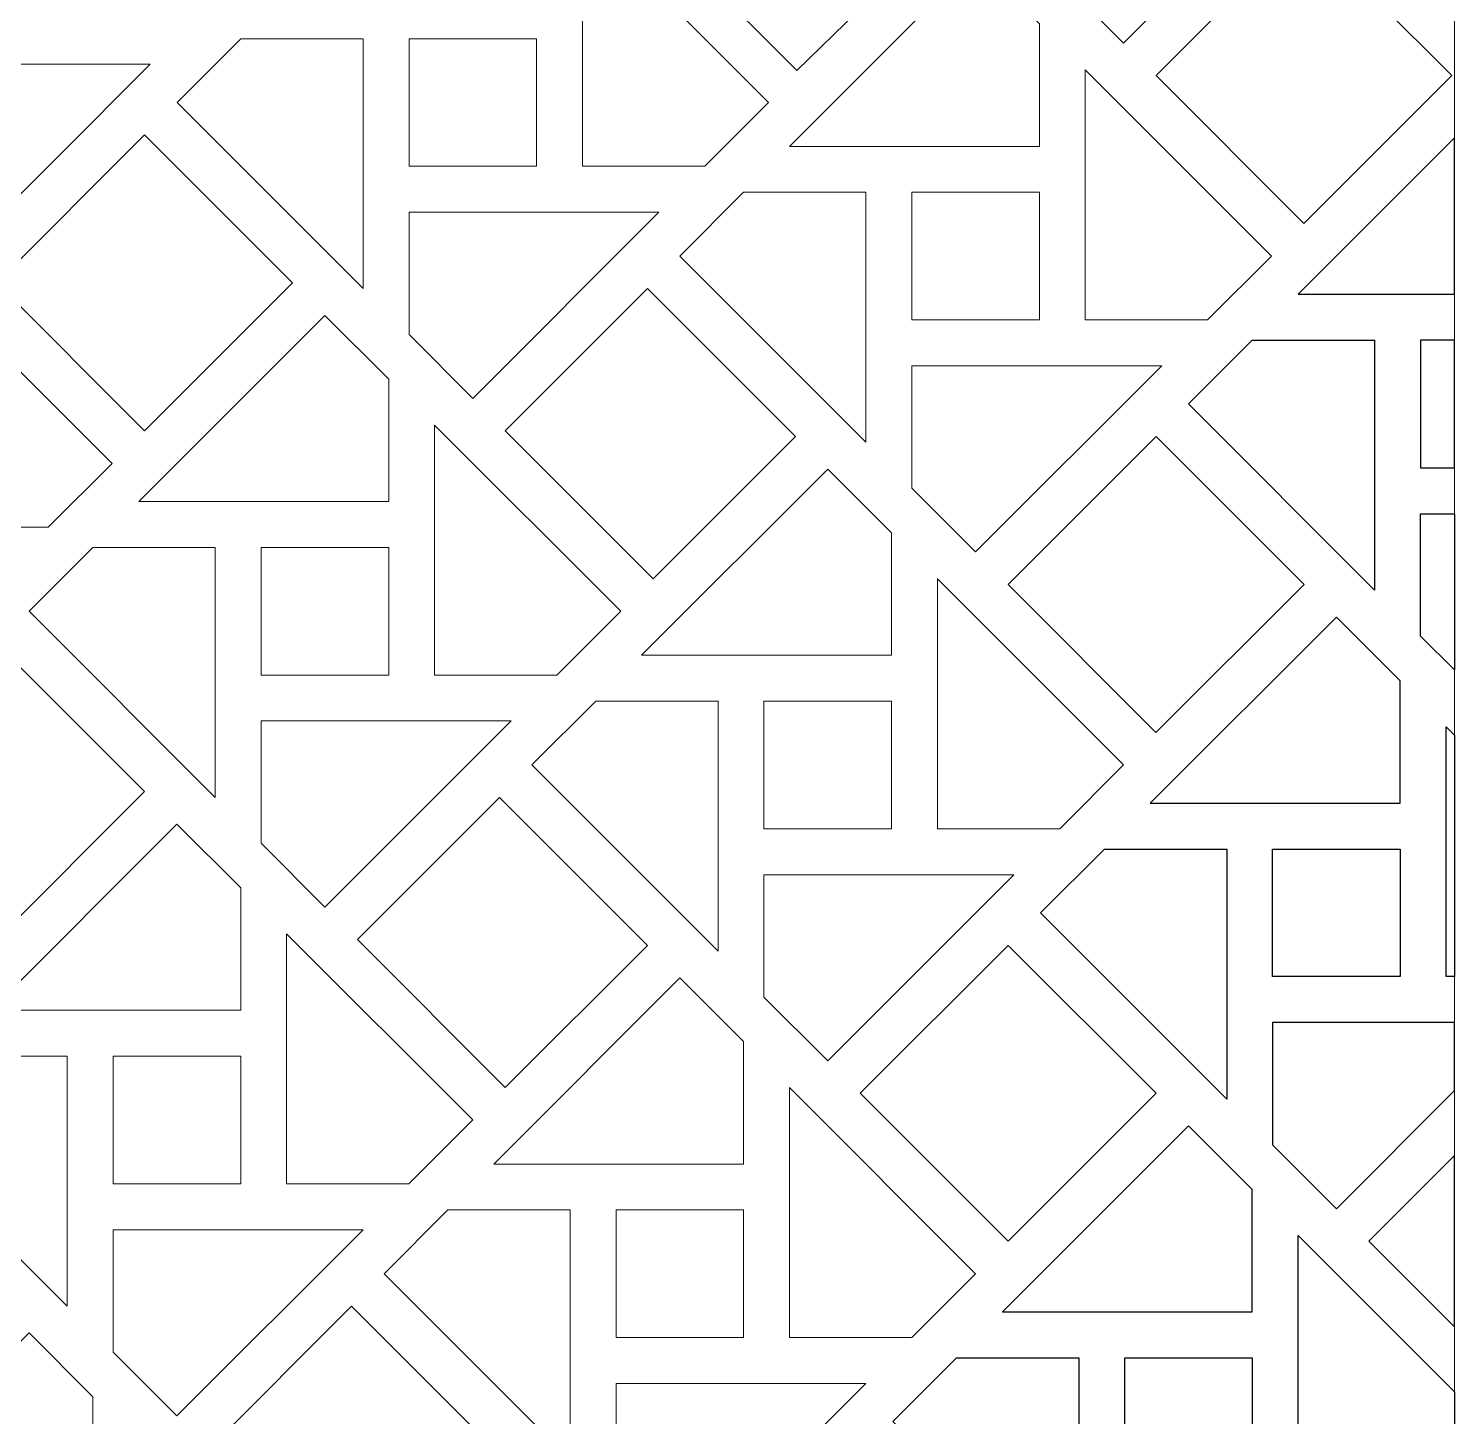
# Model space of a CAD drawing. Header units: centimetres. Extents: x -63 to 37, y -115 to 85.
# Drawn here: x -19.4 to 36.5, y -1 to 53.4 of the extents above; entities that cross this region are included whole.
import ezdxf

# ---------------------------------------------------------------- set-up
doc = ezdxf.new("R2010")
doc.units = ezdxf.units.CM
doc.header["$MEASUREMENT"] = 0
doc.layers.add('layer 1', color=7, linetype='Continuous')

msp = doc.modelspace()

# ---------------------------------------------------------------- linework, layer by layer
at = {"layer": 'layer 1', "color": 30, "lineweight": 9}
msp.add_lwpolyline([(-63.4688, -115.17471), (36.5312, -115.17471), (36.5312, 84.82529), (-63.4688, 84.82529), (-63.4688, -115.17471)], close=True, dxfattribs=at)
at = {"layer": 'layer 1', "color": 7}
for points, knots in [([(4.95278, 57.49853), (4.95278, 57.49853), (10.74833, 51.70298), (10.74833, 51.70298), (10.74833, 51.70298), (10.74833, 51.70298), (16.48615, 57.30383), (16.48615, 57.30383), (16.48615, 57.30383), (16.48615, 57.30383), (10.6906, 63.09939), (10.6906, 63.09939), (10.6906, 63.09939), (10.6906, 63.09939), (4.95278, 57.49853), (4.95278, 57.49853)], [0, 0, 0, 0, 0.2, 0.2, 0.2, 0.2, 0.4, 0.4, 0.4, 0.4, 0.6, 0.6, 0.6, 0.6, 1, 1, 1, 1]), ([(30.62943, 57.30489), (30.62943, 57.30489), (36.42765, 51.50666), (36.42765, 51.50666), (36.42765, 51.50666), (36.42765, 51.50666), (30.62743, 45.70644), (30.62743, 45.70644), (30.62743, 45.70644), (30.62743, 45.70644), (24.8292, 51.5047), (24.8292, 51.5047), (24.8292, 51.5047), (24.8292, 51.5047), (30.62943, 57.30489), (30.62943, 57.30489)], [0, 0, 0, 0, 0.2, 0.2, 0.2, 0.2, 0.4, 0.4, 0.4, 0.4, 0.6, 0.6, 0.6, 0.6, 1, 1, 1, 1]), ([(-14.82541, 49.18081), (-14.82541, 49.18081), (-9.02719, 43.38258), (-9.02719, 43.38258), (-9.02719, 43.38258), (-9.02719, 43.38258), (-14.82741, 37.58236), (-14.82741, 37.58236), (-14.82741, 37.58236), (-14.82741, 37.58236), (-20.62564, 43.38062), (-20.62564, 43.38062), (-20.62564, 43.38062), (-20.62564, 43.38062), (-14.82541, 49.18081), (-14.82541, 49.18081)], [0, 0, 0, 0, 0.2, 0.2, 0.2, 0.2, 0.4, 0.4, 0.4, 0.4, 0.6, 0.6, 0.6, 0.6, 1, 1, 1, 1]), ([(36.5312, 49.06464), (36.5312, 49.06464), (36.5312, 42.93717), (36.5312, 42.93717), (36.5312, 42.93717), (36.5312, 42.93717), (30.40374, 42.93716), (30.40374, 42.93716), (30.40374, 42.93716), (30.40374, 42.93716), (36.5312, 49.06464), (36.5312, 49.06464)], [0, 0, 0, 0, 0.25, 0.25, 0.25, 0.25, 0.5, 0.5, 0.5, 0.5, 1, 1, 1, 1]), ([(4.891, 43.1586), (4.891, 43.1586), (-0.68331, 37.58428), (-0.68331, 37.58428), (-0.68331, 37.58428), (-0.68331, 37.58428), (5.11496, 31.78603), (5.11496, 31.78603), (5.11496, 31.78603), (5.11496, 31.78603), (10.68926, 37.36035), (10.68926, 37.36035), (10.68926, 37.36035), (10.68926, 37.36035), (4.891, 43.1586), (4.891, 43.1586)], [0, 0, 0, 0, 0.2, 0.2, 0.2, 0.2, 0.4, 0.4, 0.4, 0.4, 0.6, 0.6, 0.6, 0.6, 1, 1, 1, 1]), ([(33.40079, 31.34042), (33.40079, 31.34042), (33.40079, 41.13719), (33.40079, 41.13719), (33.40079, 41.13719), (33.40079, 41.13719), (28.60374, 41.13719), (28.60374, 41.13719), (28.60374, 41.13719), (28.60374, 41.13719), (26.10388, 38.63733), (26.10388, 38.63733), (26.10388, 38.63733), (26.10388, 38.63733), (33.40079, 31.34042), (33.40079, 31.34042)], [0, 0, 0, 0, 0.2, 0.2, 0.2, 0.2, 0.4, 0.4, 0.4, 0.4, 0.6, 0.6, 0.6, 0.6, 1, 1, 1, 1]), ([(36.5312, 41.13719), (36.5312, 41.13719), (36.5312, 36.13718), (36.5312, 36.13718), (36.5312, 36.13718), (36.5312, 36.13718), (35.20079, 36.13718), (35.20079, 36.13718), (35.20079, 36.13718), (35.20079, 36.13718), (35.20079, 41.13719), (35.20079, 41.13719), (35.20079, 41.13719), (35.20079, 41.13719), (36.5312, 41.13719), (36.5312, 41.13719)], [0, 0, 0, 0, 0.2, 0.2, 0.2, 0.2, 0.4, 0.4, 0.4, 0.4, 0.6, 0.6, 0.6, 0.6, 1, 1, 1, 1]), ([(30.63161, 31.56403), (30.63161, 31.56403), (24.83113, 37.3645), (24.83113, 37.3645), (24.83113, 37.3645), (24.83113, 37.3645), (19.02765, 31.56106), (19.02765, 31.56106), (19.02765, 31.56106), (19.02765, 31.56106), (24.82815, 25.76056), (24.82815, 25.76056), (24.82815, 25.76056), (24.82815, 25.76056), (30.63161, 31.56403), (30.63161, 31.56403)], [0, 0, 0, 0, 0.2, 0.2, 0.2, 0.2, 0.4, 0.4, 0.4, 0.4, 0.6, 0.6, 0.6, 0.6, 1, 1, 1, 1]), ([(36.5312, 34.33719), (36.5312, 34.33719), (35.2008, 34.33719), (35.2008, 34.33719), (35.2008, 34.33719), (35.2008, 34.33719), (35.20079, 29.54043), (35.20079, 29.54043), (35.20079, 29.54043), (35.20079, 29.54043), (36.5312, 28.21004), (36.5312, 28.21004), (36.5312, 28.21004), (36.5312, 28.21004), (36.5312, 34.33719), (36.5312, 34.33719)], [0, 0, 0, 0, 0.2, 0.2, 0.2, 0.2, 0.4, 0.4, 0.4, 0.4, 0.6, 0.6, 0.6, 0.6, 1, 1, 1, 1]), ([(24.6036, 22.99043), (24.6036, 22.99043), (31.90029, 30.28715), (31.90029, 30.28715), (31.90029, 30.28715), (31.90029, 30.28715), (34.40065, 27.78679), (34.40065, 27.78679), (34.40065, 27.78679), (34.40065, 27.78679), (34.40064, 22.99046), (34.40064, 22.99046), (34.40064, 22.99046), (34.40064, 22.99046), (24.6036, 22.99043), (24.6036, 22.99043)], [0, 0, 0, 0, 0.2, 0.2, 0.2, 0.2, 0.4, 0.4, 0.4, 0.4, 0.6, 0.6, 0.6, 0.6, 1, 1, 1, 1]), ([(-26.42395, 23.44022), (-26.42395, 23.44022), (-20.62371, 29.24042), (-20.62371, 29.24042), (-20.62371, 29.24042), (-20.62371, 29.24042), (-14.82606, 23.44277), (-14.82606, 23.44277), (-14.82606, 23.44277), (-14.82606, 23.44277), (-20.62627, 17.64254), (-20.62627, 17.64254), (-20.62627, 17.64254), (-20.62627, 17.64254), (-26.42395, 23.44022), (-26.42395, 23.44022)], [0, 0, 0, 0, 0.2, 0.2, 0.2, 0.2, 0.4, 0.4, 0.4, 0.4, 0.6, 0.6, 0.6, 0.6, 1, 1, 1, 1]), ([(36.53119, 25.65625), (36.53119, 25.65625), (36.20065, 25.98679), (36.20065, 25.98679), (36.20065, 25.98679), (36.20065, 25.98679), (36.20065, 16.19045), (36.20065, 16.19045), (36.20065, 16.19045), (36.20065, 16.19045), (36.5312, 16.19045), (36.5312, 16.19045), (36.5312, 16.19045), (36.5312, 16.19045), (36.53119, 25.65625), (36.53119, 25.65625)], [0, 0, 0, 0, 0.2, 0.2, 0.2, 0.2, 0.4, 0.4, 0.4, 0.4, 0.6, 0.6, 0.6, 0.6, 1, 1, 1, 1]), ([(-6.48246, 17.64305), (-6.48246, 17.64305), (-0.6842, 11.84479), (-0.6842, 11.84479), (-0.6842, 11.84479), (-0.6842, 11.84479), (4.88771, 17.41671), (4.88771, 17.41671), (4.88771, 17.41671), (4.88771, 17.41671), (-0.91052, 23.21495), (-0.91052, 23.21495), (-0.91052, 23.21495), (-0.91052, 23.21495), (-6.48246, 17.64305), (-6.48246, 17.64305)], [0, 0, 0, 0, 0.2, 0.2, 0.2, 0.2, 0.4, 0.4, 0.4, 0.4, 0.6, 0.6, 0.6, 0.6, 1, 1, 1, 1]), ([(27.60065, 11.39369), (27.60065, 11.39369), (27.60065, 21.19046), (27.60065, 21.19046), (27.60065, 21.19046), (27.60065, 21.19046), (22.8036, 21.19046), (22.8036, 21.19046), (22.8036, 21.19046), (22.8036, 21.19046), (20.30374, 18.6906), (20.30374, 18.6906), (20.30374, 18.6906), (20.30374, 18.6906), (27.60065, 11.39369), (27.60065, 11.39369)], [0, 0, 0, 0, 0.2, 0.2, 0.2, 0.2, 0.4, 0.4, 0.4, 0.4, 0.6, 0.6, 0.6, 0.6, 1, 1, 1, 1]), ([(29.40065, 16.19045), (29.40065, 16.19045), (34.40066, 16.19046), (34.40066, 16.19046), (34.40066, 16.19046), (34.40066, 16.19046), (34.40065, 21.19046), (34.40065, 21.19046), (34.40065, 21.19046), (34.40065, 21.19046), (29.40065, 21.19046), (29.40065, 21.19046), (29.40065, 21.19046), (29.40065, 21.19046), (29.40065, 16.19045), (29.40065, 16.19045)], [0, 0, 0, 0, 0.2, 0.2, 0.2, 0.2, 0.4, 0.4, 0.4, 0.4, 0.6, 0.6, 0.6, 0.6, 1, 1, 1, 1]), ([(19.03099, 17.41777), (19.03099, 17.41777), (24.82921, 11.61954), (24.82921, 11.61954), (24.82921, 11.61954), (24.82921, 11.61954), (19.02899, 5.81932), (19.02899, 5.81932), (19.02899, 5.81932), (19.02899, 5.81932), (13.23076, 11.61758), (13.23076, 11.61758), (13.23076, 11.61758), (13.23076, 11.61758), (19.03099, 17.41777), (19.03099, 17.41777)], [0, 0, 0, 0, 0.2, 0.2, 0.2, 0.2, 0.4, 0.4, 0.4, 0.4, 0.6, 0.6, 0.6, 0.6, 1, 1, 1, 1]), ([(36.53119, 14.39045), (36.53119, 14.39045), (36.5312, 11.72493), (36.5312, 11.72493), (36.5312, 11.72493), (36.5312, 11.72493), (31.90029, 7.09405), (31.90029, 7.09405), (31.90029, 7.09405), (31.90029, 7.09405), (29.40065, 9.5937), (29.40065, 9.5937), (29.40065, 9.5937), (29.40065, 9.5937), (29.40066, 14.39046), (29.40066, 14.39046), (29.40066, 14.39046), (29.40066, 14.39046), (36.53119, 14.39045), (36.53119, 14.39045)], [0, 0, 0, 0, 0.16666667, 0.16666667, 0.16666667, 0.16666667, 0.33333333, 0.33333333, 0.33333333, 0.33333333, 0.5, 0.5, 0.5, 0.5, 0.66666667, 0.66666667, 0.66666667, 0.66666667, 1, 1, 1, 1]), ([(18.8053, 3.05004), (18.8053, 3.05004), (26.10199, 10.34676), (26.10199, 10.34676), (26.10199, 10.34676), (26.10199, 10.34676), (28.60235, 7.8464), (28.60235, 7.8464), (28.60235, 7.8464), (28.60235, 7.8464), (28.60234, 3.05007), (28.60234, 3.05007), (28.60234, 3.05007), (28.60234, 3.05007), (18.8053, 3.05004), (18.8053, 3.05004)], [0, 0, 0, 0, 0.2, 0.2, 0.2, 0.2, 0.4, 0.4, 0.4, 0.4, 0.6, 0.6, 0.6, 0.6, 1, 1, 1, 1]), ([(36.5312, 9.17934), (36.5312, 9.17934), (36.5312, 2.46315), (36.5312, 2.46315), (36.5312, 2.46315), (36.5312, 2.46315), (33.17309, 5.82124), (33.17309, 5.82124), (33.17309, 5.82124), (33.17309, 5.82124), (36.5312, 9.17934), (36.5312, 9.17934)], [0, 0, 0, 0, 0.25, 0.25, 0.25, 0.25, 0.5, 0.5, 0.5, 0.5, 1, 1, 1, 1]), ([(36.5312, -0.08243), (36.5312, -0.08243), (30.40235, 6.0464), (30.40235, 6.0464), (30.40235, 6.0464), (30.40235, 6.0464), (30.40235, -3.74994), (30.40235, -3.74994), (30.40235, -3.74994), (30.40235, -3.74994), (35.1984, -3.74993), (35.1984, -3.74993), (35.1984, -3.74993), (35.1984, -3.74993), (36.5312, -2.41715), (36.5312, -2.41715), (36.5312, -2.41715), (36.5312, -2.41715), (36.5312, -0.08243), (36.5312, -0.08243)], [0, 0, 0, 0, 0.16666667, 0.16666667, 0.16666667, 0.16666667, 0.33333333, 0.33333333, 0.33333333, 0.33333333, 0.5, 0.5, 0.5, 0.5, 0.66666667, 0.66666667, 0.66666667, 0.66666667, 1, 1, 1, 1]), ([(-6.48335, -8.09473), (-6.48335, -8.09473), (-0.91228, -2.52368), (-0.91228, -2.52368), (-0.91228, -2.52368), (-0.91228, -2.52368), (-6.71024, 3.27429), (-6.71024, 3.27429), (-6.71024, 3.27429), (-6.71024, 3.27429), (-12.28133, -2.29678), (-12.28133, -2.29678), (-12.28133, -2.29678), (-12.28133, -2.29678), (-6.48335, -8.09473), (-6.48335, -8.09473)], [0, 0, 0, 0, 0.2, 0.2, 0.2, 0.2, 0.4, 0.4, 0.4, 0.4, 0.6, 0.6, 0.6, 0.6, 1, 1, 1, 1]), ([(21.80235, -8.5467), (21.80235, -8.5467), (21.80235, 1.25007), (21.80235, 1.25007), (21.80235, 1.25007), (21.80235, 1.25007), (17.0053, 1.25007), (17.0053, 1.25007), (17.0053, 1.25007), (17.0053, 1.25007), (14.50544, -1.24979), (14.50544, -1.24979), (14.50544, -1.24979), (14.50544, -1.24979), (21.80235, -8.5467), (21.80235, -8.5467)], [0, 0, 0, 0, 0.2, 0.2, 0.2, 0.2, 0.4, 0.4, 0.4, 0.4, 0.6, 0.6, 0.6, 0.6, 1, 1, 1, 1]), ([(23.60235, -3.74994), (23.60235, -3.74994), (28.60236, -3.74993), (28.60236, -3.74993), (28.60236, -3.74993), (28.60236, -3.74993), (28.60235, 1.25007), (28.60235, 1.25007), (28.60235, 1.25007), (28.60235, 1.25007), (23.60235, 1.25007), (23.60235, 1.25007), (23.60235, 1.25007), (23.60235, 1.25007), (23.60235, -3.74994), (23.60235, -3.74994)], [0, 0, 0, 0, 0.2, 0.2, 0.2, 0.2, 0.4, 0.4, 0.4, 0.4, 0.6, 0.6, 0.6, 0.6, 1, 1, 1, 1])]:
    msp.add_open_spline(points, degree=3, knots=knots, dxfattribs=at)
at = {"layer": 'layer 1', "color": 250, "lineweight": 9}
for points, knots in [([(4.95278, 57.49853), (4.95278, 57.49853), (10.74833, 51.70298), (10.74833, 51.70298), (10.74833, 51.70298), (10.74833, 51.70298), (16.48615, 57.30383), (16.48615, 57.30383), (16.48615, 57.30383), (16.48615, 57.30383), (10.6906, 63.09939), (10.6906, 63.09939), (10.6906, 63.09939), (10.6906, 63.09939), (4.95278, 57.49853), (4.95278, 57.49853)], [0, 0, 0, 0, 0.2, 0.2, 0.2, 0.2, 0.4, 0.4, 0.4, 0.4, 0.6, 0.6, 0.6, 0.6, 1, 1, 1, 1]), ([(30.62943, 57.30489), (30.62943, 57.30489), (36.42765, 51.50666), (36.42765, 51.50666), (36.42765, 51.50666), (36.42765, 51.50666), (30.62743, 45.70644), (30.62743, 45.70644), (30.62743, 45.70644), (30.62743, 45.70644), (24.8292, 51.5047), (24.8292, 51.5047), (24.8292, 51.5047), (24.8292, 51.5047), (30.62943, 57.30489), (30.62943, 57.30489)], [0, 0, 0, 0, 0.2, 0.2, 0.2, 0.2, 0.4, 0.4, 0.4, 0.4, 0.6, 0.6, 0.6, 0.6, 1, 1, 1, 1]), ([(-14.82541, 49.18081), (-14.82541, 49.18081), (-9.02719, 43.38258), (-9.02719, 43.38258), (-9.02719, 43.38258), (-9.02719, 43.38258), (-14.82741, 37.58236), (-14.82741, 37.58236), (-14.82741, 37.58236), (-14.82741, 37.58236), (-20.62564, 43.38062), (-20.62564, 43.38062), (-20.62564, 43.38062), (-20.62564, 43.38062), (-14.82541, 49.18081), (-14.82541, 49.18081)], [0, 0, 0, 0, 0.2, 0.2, 0.2, 0.2, 0.4, 0.4, 0.4, 0.4, 0.6, 0.6, 0.6, 0.6, 1, 1, 1, 1]), ([(36.5312, 49.06464), (36.5312, 49.06464), (36.5312, 42.93717), (36.5312, 42.93717), (36.5312, 42.93717), (36.5312, 42.93717), (30.40374, 42.93716), (30.40374, 42.93716), (30.40374, 42.93716), (30.40374, 42.93716), (36.5312, 49.06464), (36.5312, 49.06464)], [0, 0, 0, 0, 0.25, 0.25, 0.25, 0.25, 0.5, 0.5, 0.5, 0.5, 1, 1, 1, 1]), ([(4.891, 43.1586), (4.891, 43.1586), (-0.68331, 37.58428), (-0.68331, 37.58428), (-0.68331, 37.58428), (-0.68331, 37.58428), (5.11496, 31.78603), (5.11496, 31.78603), (5.11496, 31.78603), (5.11496, 31.78603), (10.68926, 37.36035), (10.68926, 37.36035), (10.68926, 37.36035), (10.68926, 37.36035), (4.891, 43.1586), (4.891, 43.1586)], [0, 0, 0, 0, 0.2, 0.2, 0.2, 0.2, 0.4, 0.4, 0.4, 0.4, 0.6, 0.6, 0.6, 0.6, 1, 1, 1, 1]), ([(33.40079, 31.34042), (33.40079, 31.34042), (33.40079, 41.13719), (33.40079, 41.13719), (33.40079, 41.13719), (33.40079, 41.13719), (28.60374, 41.13719), (28.60374, 41.13719), (28.60374, 41.13719), (28.60374, 41.13719), (26.10388, 38.63733), (26.10388, 38.63733), (26.10388, 38.63733), (26.10388, 38.63733), (33.40079, 31.34042), (33.40079, 31.34042)], [0, 0, 0, 0, 0.2, 0.2, 0.2, 0.2, 0.4, 0.4, 0.4, 0.4, 0.6, 0.6, 0.6, 0.6, 1, 1, 1, 1]), ([(36.5312, 41.13719), (36.5312, 41.13719), (36.5312, 36.13718), (36.5312, 36.13718), (36.5312, 36.13718), (36.5312, 36.13718), (35.20079, 36.13718), (35.20079, 36.13718), (35.20079, 36.13718), (35.20079, 36.13718), (35.20079, 41.13719), (35.20079, 41.13719), (35.20079, 41.13719), (35.20079, 41.13719), (36.5312, 41.13719), (36.5312, 41.13719)], [0, 0, 0, 0, 0.2, 0.2, 0.2, 0.2, 0.4, 0.4, 0.4, 0.4, 0.6, 0.6, 0.6, 0.6, 1, 1, 1, 1]), ([(30.63161, 31.56403), (30.63161, 31.56403), (24.83113, 37.3645), (24.83113, 37.3645), (24.83113, 37.3645), (24.83113, 37.3645), (19.02765, 31.56106), (19.02765, 31.56106), (19.02765, 31.56106), (19.02765, 31.56106), (24.82815, 25.76056), (24.82815, 25.76056), (24.82815, 25.76056), (24.82815, 25.76056), (30.63161, 31.56403), (30.63161, 31.56403)], [0, 0, 0, 0, 0.2, 0.2, 0.2, 0.2, 0.4, 0.4, 0.4, 0.4, 0.6, 0.6, 0.6, 0.6, 1, 1, 1, 1]), ([(36.5312, 34.33719), (36.5312, 34.33719), (35.2008, 34.33719), (35.2008, 34.33719), (35.2008, 34.33719), (35.2008, 34.33719), (35.20079, 29.54043), (35.20079, 29.54043), (35.20079, 29.54043), (35.20079, 29.54043), (36.5312, 28.21004), (36.5312, 28.21004), (36.5312, 28.21004), (36.5312, 28.21004), (36.5312, 34.33719), (36.5312, 34.33719)], [0, 0, 0, 0, 0.2, 0.2, 0.2, 0.2, 0.4, 0.4, 0.4, 0.4, 0.6, 0.6, 0.6, 0.6, 1, 1, 1, 1]), ([(24.6036, 22.99043), (24.6036, 22.99043), (31.90029, 30.28715), (31.90029, 30.28715), (31.90029, 30.28715), (31.90029, 30.28715), (34.40065, 27.78679), (34.40065, 27.78679), (34.40065, 27.78679), (34.40065, 27.78679), (34.40064, 22.99046), (34.40064, 22.99046), (34.40064, 22.99046), (34.40064, 22.99046), (24.6036, 22.99043), (24.6036, 22.99043)], [0, 0, 0, 0, 0.2, 0.2, 0.2, 0.2, 0.4, 0.4, 0.4, 0.4, 0.6, 0.6, 0.6, 0.6, 1, 1, 1, 1]), ([(-26.42395, 23.44022), (-26.42395, 23.44022), (-20.62371, 29.24042), (-20.62371, 29.24042), (-20.62371, 29.24042), (-20.62371, 29.24042), (-14.82606, 23.44277), (-14.82606, 23.44277), (-14.82606, 23.44277), (-14.82606, 23.44277), (-20.62627, 17.64254), (-20.62627, 17.64254), (-20.62627, 17.64254), (-20.62627, 17.64254), (-26.42395, 23.44022), (-26.42395, 23.44022)], [0, 0, 0, 0, 0.2, 0.2, 0.2, 0.2, 0.4, 0.4, 0.4, 0.4, 0.6, 0.6, 0.6, 0.6, 1, 1, 1, 1]), ([(36.53119, 25.65625), (36.53119, 25.65625), (36.20065, 25.98679), (36.20065, 25.98679), (36.20065, 25.98679), (36.20065, 25.98679), (36.20065, 16.19045), (36.20065, 16.19045), (36.20065, 16.19045), (36.20065, 16.19045), (36.5312, 16.19045), (36.5312, 16.19045), (36.5312, 16.19045), (36.5312, 16.19045), (36.53119, 25.65625), (36.53119, 25.65625)], [0, 0, 0, 0, 0.2, 0.2, 0.2, 0.2, 0.4, 0.4, 0.4, 0.4, 0.6, 0.6, 0.6, 0.6, 1, 1, 1, 1]), ([(-6.48246, 17.64305), (-6.48246, 17.64305), (-0.6842, 11.84479), (-0.6842, 11.84479), (-0.6842, 11.84479), (-0.6842, 11.84479), (4.88771, 17.41671), (4.88771, 17.41671), (4.88771, 17.41671), (4.88771, 17.41671), (-0.91052, 23.21495), (-0.91052, 23.21495), (-0.91052, 23.21495), (-0.91052, 23.21495), (-6.48246, 17.64305), (-6.48246, 17.64305)], [0, 0, 0, 0, 0.2, 0.2, 0.2, 0.2, 0.4, 0.4, 0.4, 0.4, 0.6, 0.6, 0.6, 0.6, 1, 1, 1, 1]), ([(27.60065, 11.39369), (27.60065, 11.39369), (27.60065, 21.19046), (27.60065, 21.19046), (27.60065, 21.19046), (27.60065, 21.19046), (22.8036, 21.19046), (22.8036, 21.19046), (22.8036, 21.19046), (22.8036, 21.19046), (20.30374, 18.6906), (20.30374, 18.6906), (20.30374, 18.6906), (20.30374, 18.6906), (27.60065, 11.39369), (27.60065, 11.39369)], [0, 0, 0, 0, 0.2, 0.2, 0.2, 0.2, 0.4, 0.4, 0.4, 0.4, 0.6, 0.6, 0.6, 0.6, 1, 1, 1, 1]), ([(29.40065, 16.19045), (29.40065, 16.19045), (34.40066, 16.19046), (34.40066, 16.19046), (34.40066, 16.19046), (34.40066, 16.19046), (34.40065, 21.19046), (34.40065, 21.19046), (34.40065, 21.19046), (34.40065, 21.19046), (29.40065, 21.19046), (29.40065, 21.19046), (29.40065, 21.19046), (29.40065, 21.19046), (29.40065, 16.19045), (29.40065, 16.19045)], [0, 0, 0, 0, 0.2, 0.2, 0.2, 0.2, 0.4, 0.4, 0.4, 0.4, 0.6, 0.6, 0.6, 0.6, 1, 1, 1, 1]), ([(19.03099, 17.41777), (19.03099, 17.41777), (24.82921, 11.61954), (24.82921, 11.61954), (24.82921, 11.61954), (24.82921, 11.61954), (19.02899, 5.81932), (19.02899, 5.81932), (19.02899, 5.81932), (19.02899, 5.81932), (13.23076, 11.61758), (13.23076, 11.61758), (13.23076, 11.61758), (13.23076, 11.61758), (19.03099, 17.41777), (19.03099, 17.41777)], [0, 0, 0, 0, 0.2, 0.2, 0.2, 0.2, 0.4, 0.4, 0.4, 0.4, 0.6, 0.6, 0.6, 0.6, 1, 1, 1, 1]), ([(36.53119, 14.39045), (36.53119, 14.39045), (36.5312, 11.72493), (36.5312, 11.72493), (36.5312, 11.72493), (36.5312, 11.72493), (31.90029, 7.09405), (31.90029, 7.09405), (31.90029, 7.09405), (31.90029, 7.09405), (29.40065, 9.5937), (29.40065, 9.5937), (29.40065, 9.5937), (29.40065, 9.5937), (29.40066, 14.39046), (29.40066, 14.39046), (29.40066, 14.39046), (29.40066, 14.39046), (36.53119, 14.39045), (36.53119, 14.39045)], [0, 0, 0, 0, 0.16666667, 0.16666667, 0.16666667, 0.16666667, 0.33333333, 0.33333333, 0.33333333, 0.33333333, 0.5, 0.5, 0.5, 0.5, 0.66666667, 0.66666667, 0.66666667, 0.66666667, 1, 1, 1, 1]), ([(18.8053, 3.05004), (18.8053, 3.05004), (26.10199, 10.34676), (26.10199, 10.34676), (26.10199, 10.34676), (26.10199, 10.34676), (28.60235, 7.8464), (28.60235, 7.8464), (28.60235, 7.8464), (28.60235, 7.8464), (28.60234, 3.05007), (28.60234, 3.05007), (28.60234, 3.05007), (28.60234, 3.05007), (18.8053, 3.05004), (18.8053, 3.05004)], [0, 0, 0, 0, 0.2, 0.2, 0.2, 0.2, 0.4, 0.4, 0.4, 0.4, 0.6, 0.6, 0.6, 0.6, 1, 1, 1, 1]), ([(36.5312, 9.17934), (36.5312, 9.17934), (36.5312, 2.46315), (36.5312, 2.46315), (36.5312, 2.46315), (36.5312, 2.46315), (33.17309, 5.82124), (33.17309, 5.82124), (33.17309, 5.82124), (33.17309, 5.82124), (36.5312, 9.17934), (36.5312, 9.17934)], [0, 0, 0, 0, 0.25, 0.25, 0.25, 0.25, 0.5, 0.5, 0.5, 0.5, 1, 1, 1, 1]), ([(36.5312, -0.08243), (36.5312, -0.08243), (30.40235, 6.0464), (30.40235, 6.0464), (30.40235, 6.0464), (30.40235, 6.0464), (30.40235, -3.74994), (30.40235, -3.74994), (30.40235, -3.74994), (30.40235, -3.74994), (35.1984, -3.74993), (35.1984, -3.74993), (35.1984, -3.74993), (35.1984, -3.74993), (36.5312, -2.41715), (36.5312, -2.41715), (36.5312, -2.41715), (36.5312, -2.41715), (36.5312, -0.08243), (36.5312, -0.08243)], [0, 0, 0, 0, 0.16666667, 0.16666667, 0.16666667, 0.16666667, 0.33333333, 0.33333333, 0.33333333, 0.33333333, 0.5, 0.5, 0.5, 0.5, 0.66666667, 0.66666667, 0.66666667, 0.66666667, 1, 1, 1, 1]), ([(-6.48335, -8.09473), (-6.48335, -8.09473), (-0.91228, -2.52368), (-0.91228, -2.52368), (-0.91228, -2.52368), (-0.91228, -2.52368), (-6.71024, 3.27429), (-6.71024, 3.27429), (-6.71024, 3.27429), (-6.71024, 3.27429), (-12.28133, -2.29678), (-12.28133, -2.29678), (-12.28133, -2.29678), (-12.28133, -2.29678), (-6.48335, -8.09473), (-6.48335, -8.09473)], [0, 0, 0, 0, 0.2, 0.2, 0.2, 0.2, 0.4, 0.4, 0.4, 0.4, 0.6, 0.6, 0.6, 0.6, 1, 1, 1, 1]), ([(21.80235, -8.5467), (21.80235, -8.5467), (21.80235, 1.25007), (21.80235, 1.25007), (21.80235, 1.25007), (21.80235, 1.25007), (17.0053, 1.25007), (17.0053, 1.25007), (17.0053, 1.25007), (17.0053, 1.25007), (14.50544, -1.24979), (14.50544, -1.24979), (14.50544, -1.24979), (14.50544, -1.24979), (21.80235, -8.5467), (21.80235, -8.5467)], [0, 0, 0, 0, 0.2, 0.2, 0.2, 0.2, 0.4, 0.4, 0.4, 0.4, 0.6, 0.6, 0.6, 0.6, 1, 1, 1, 1]), ([(23.60235, -3.74994), (23.60235, -3.74994), (28.60236, -3.74993), (28.60236, -3.74993), (28.60236, -3.74993), (28.60236, -3.74993), (28.60235, 1.25007), (28.60235, 1.25007), (28.60235, 1.25007), (28.60235, 1.25007), (23.60235, 1.25007), (23.60235, 1.25007), (23.60235, 1.25007), (23.60235, 1.25007), (23.60235, -3.74994), (23.60235, -3.74994)], [0, 0, 0, 0, 0.2, 0.2, 0.2, 0.2, 0.4, 0.4, 0.4, 0.4, 0.6, 0.6, 0.6, 0.6, 1, 1, 1, 1])]:
    msp.add_open_spline(points, degree=3, knots=knots, dxfattribs=at)
at = {"layer": 'layer 1', "color": 7, "lineweight": 9}
for points in [[(30.85366, 60.07474), (30.85366, 60.07474), (21.05761, 60.07475), (21.05761, 60.07475), (21.05761, 60.07475), (21.05761, 60.07475), (21.0576, 55.27799), (21.0576, 55.27799), (21.0576, 55.27799), (21.0576, 55.27799), (23.55724, 52.77834), (23.55724, 52.77834), (23.55724, 52.77834), (23.55724, 52.77834), (30.85366, 60.07474), (30.85366, 60.07474)], [(2.34425, 47.95349), (2.34425, 47.95349), (2.34425, 57.74983), (2.34425, 57.74983), (2.34425, 57.74983), (2.34425, 57.74983), (9.64044, 50.45364), (9.64044, 50.45364), (9.64044, 50.45364), (9.64044, 50.45364), (7.1403, 47.9535), (7.1403, 47.9535), (7.1403, 47.9535), (7.1403, 47.9535), (2.34425, 47.95349), (2.34425, 47.95349)], [(10.4614, 48.73348), (10.4614, 48.73348), (17.75809, 56.0302), (17.75809, 56.0302), (17.75809, 56.0302), (17.75809, 56.0302), (20.25845, 53.52984), (20.25845, 53.52984), (20.25845, 53.52984), (20.25845, 53.52984), (20.25844, 48.73351), (20.25844, 48.73351), (20.25844, 48.73351), (20.25844, 48.73351), (10.4614, 48.73348), (10.4614, 48.73348)], [(-6.25575, 43.15673), (-6.25575, 43.15673), (-6.25575, 52.9535), (-6.25575, 52.9535), (-6.25575, 52.9535), (-6.25575, 52.9535), (-11.0528, 52.9535), (-11.0528, 52.9535), (-11.0528, 52.9535), (-11.0528, 52.9535), (-13.55266, 50.45364), (-13.55266, 50.45364), (-13.55266, 50.45364), (-13.55266, 50.45364), (-6.25575, 43.15673), (-6.25575, 43.15673)], [(-4.45575, 47.95349), (-4.45575, 47.95349), (0.54426, 47.9535), (0.54426, 47.9535), (0.54426, 47.9535), (0.54426, 47.9535), (0.54425, 52.9535), (0.54425, 52.9535), (0.54425, 52.9535), (0.54425, 52.9535), (-4.45575, 52.9535), (-4.45575, 52.9535), (-4.45575, 52.9535), (-4.45575, 52.9535), (-4.45575, 47.95349), (-4.45575, 47.95349)], [(-14.60118, 51.95066), (-14.60118, 51.95066), (-24.39723, 51.95067), (-24.39723, 51.95067), (-24.39723, 51.95067), (-24.39723, 51.95067), (-24.39724, 47.15391), (-24.39724, 47.15391), (-24.39724, 47.15391), (-24.39724, 47.15391), (-21.8976, 44.65426), (-21.8976, 44.65426), (-21.8976, 44.65426), (-21.8976, 44.65426), (-14.60118, 51.95066), (-14.60118, 51.95066)], [(22.05845, 41.9335), (22.05845, 41.9335), (22.05845, 51.72984), (22.05845, 51.72984), (22.05845, 51.72984), (22.05845, 51.72984), (29.35464, 44.43365), (29.35464, 44.43365), (29.35464, 44.43365), (29.35464, 44.43365), (26.8545, 41.93351), (26.8545, 41.93351), (26.8545, 41.93351), (26.8545, 41.93351), (22.05845, 41.9335), (22.05845, 41.9335)], [(13.45845, 37.13674), (13.45845, 37.13674), (13.45845, 46.93351), (13.45845, 46.93351), (13.45845, 46.93351), (13.45845, 46.93351), (8.6614, 46.93351), (8.6614, 46.93351), (8.6614, 46.93351), (8.6614, 46.93351), (6.16154, 44.43365), (6.16154, 44.43365), (6.16154, 44.43365), (6.16154, 44.43365), (13.45845, 37.13674), (13.45845, 37.13674)], [(15.25845, 41.9335), (15.25845, 41.9335), (20.25846, 41.93351), (20.25846, 41.93351), (20.25846, 41.93351), (20.25846, 41.93351), (20.25845, 46.93351), (20.25845, 46.93351), (20.25845, 46.93351), (20.25845, 46.93351), (15.25845, 46.93351), (15.25845, 46.93351), (15.25845, 46.93351), (15.25845, 46.93351), (15.25845, 41.9335), (15.25845, 41.9335)], [(5.34031, 46.15349), (5.34031, 46.15349), (-4.45574, 46.1535), (-4.45574, 46.1535), (-4.45574, 46.1535), (-4.45574, 46.1535), (-4.45575, 41.35674), (-4.45575, 41.35674), (-4.45575, 41.35674), (-4.45575, 41.35674), (-1.95611, 38.85709), (-1.95611, 38.85709), (-1.95611, 38.85709), (-1.95611, 38.85709), (5.34031, 46.15349), (5.34031, 46.15349)], [(-23.39639, 33.80942), (-23.39639, 33.80942), (-23.39639, 43.60576), (-23.39639, 43.60576), (-23.39639, 43.60576), (-23.39639, 43.60576), (-16.1002, 36.30957), (-16.1002, 36.30957), (-16.1002, 36.30957), (-16.1002, 36.30957), (-18.60034, 33.80943), (-18.60034, 33.80943), (-18.60034, 33.80943), (-18.60034, 33.80943), (-23.39639, 33.80942), (-23.39639, 33.80942)], [(-15.0511, 34.81308), (-15.0511, 34.81308), (-7.75441, 42.1098), (-7.75441, 42.1098), (-7.75441, 42.1098), (-7.75441, 42.1098), (-5.25405, 39.60944), (-5.25405, 39.60944), (-5.25405, 39.60944), (-5.25405, 39.60944), (-5.25406, 34.81311), (-5.25406, 34.81311), (-5.25406, 34.81311), (-5.25406, 34.81311), (-15.0511, 34.81308), (-15.0511, 34.81308)], [(25.05451, 40.1335), (25.05451, 40.1335), (15.25846, 40.13351), (15.25846, 40.13351), (15.25846, 40.13351), (15.25846, 40.13351), (15.25845, 35.33675), (15.25845, 35.33675), (15.25845, 35.33675), (15.25845, 35.33675), (17.75809, 32.8371), (17.75809, 32.8371), (17.75809, 32.8371), (17.75809, 32.8371), (25.05451, 40.1335), (25.05451, 40.1335)], [(-3.45405, 28.0131), (-3.45405, 28.0131), (-3.45405, 37.80944), (-3.45405, 37.80944), (-3.45405, 37.80944), (-3.45405, 37.80944), (3.84214, 30.51325), (3.84214, 30.51325), (3.84214, 30.51325), (3.84214, 30.51325), (1.342, 28.01311), (1.342, 28.01311), (1.342, 28.01311), (1.342, 28.01311), (-3.45405, 28.0131), (-3.45405, 28.0131)], [(4.66211, 28.7876), (4.66211, 28.7876), (11.9588, 36.08432), (11.9588, 36.08432), (11.9588, 36.08432), (11.9588, 36.08432), (14.45916, 33.58396), (14.45916, 33.58396), (14.45916, 33.58396), (14.45916, 33.58396), (14.45915, 28.78763), (14.45915, 28.78763), (14.45915, 28.78763), (14.45915, 28.78763), (4.66211, 28.7876), (4.66211, 28.7876)], [(-12.05405, 23.21634), (-12.05405, 23.21634), (-12.05405, 33.01311), (-12.05405, 33.01311), (-12.05405, 33.01311), (-12.05405, 33.01311), (-16.8511, 33.01311), (-16.8511, 33.01311), (-16.8511, 33.01311), (-16.8511, 33.01311), (-19.35096, 30.51325), (-19.35096, 30.51325), (-19.35096, 30.51325), (-19.35096, 30.51325), (-12.05405, 23.21634), (-12.05405, 23.21634)], [(-10.25405, 28.0131), (-10.25405, 28.0131), (-5.25404, 28.01311), (-5.25404, 28.01311), (-5.25404, 28.01311), (-5.25404, 28.01311), (-5.25405, 33.01311), (-5.25405, 33.01311), (-5.25405, 33.01311), (-5.25405, 33.01311), (-10.25405, 33.01311), (-10.25405, 33.01311), (-10.25405, 33.01311), (-10.25405, 33.01311), (-10.25405, 28.0131), (-10.25405, 28.0131)], [(16.25916, 21.98762), (16.25916, 21.98762), (16.25916, 31.78396), (16.25916, 31.78396), (16.25916, 31.78396), (16.25916, 31.78396), (23.55535, 24.48776), (23.55535, 24.48776), (23.55535, 24.48776), (23.55535, 24.48776), (21.05521, 21.98763), (21.05521, 21.98763), (21.05521, 21.98763), (21.05521, 21.98763), (16.25916, 21.98762), (16.25916, 21.98762)], [(7.65916, 17.19086), (7.65916, 17.19086), (7.65916, 26.98763), (7.65916, 26.98763), (7.65916, 26.98763), (7.65916, 26.98763), (2.86211, 26.98763), (2.86211, 26.98763), (2.86211, 26.98763), (2.86211, 26.98763), (0.36225, 24.48777), (0.36225, 24.48777), (0.36225, 24.48777), (0.36225, 24.48777), (7.65916, 17.19086), (7.65916, 17.19086)], [(9.45916, 21.98762), (9.45916, 21.98762), (14.45917, 21.98763), (14.45917, 21.98763), (14.45917, 21.98763), (14.45917, 21.98763), (14.45916, 26.98763), (14.45916, 26.98763), (14.45916, 26.98763), (14.45916, 26.98763), (9.45916, 26.98763), (9.45916, 26.98763), (9.45916, 26.98763), (9.45916, 26.98763), (9.45916, 21.98762), (9.45916, 21.98762)], [(-0.45799, 26.2131), (-0.45799, 26.2131), (-10.25404, 26.21311), (-10.25404, 26.21311), (-10.25404, 26.21311), (-10.25404, 26.21311), (-10.25405, 21.41635), (-10.25405, 21.41635), (-10.25405, 21.41635), (-10.25405, 21.41635), (-7.75441, 18.9167), (-7.75441, 18.9167), (-7.75441, 18.9167), (-7.75441, 18.9167), (-0.45799, 26.2131), (-0.45799, 26.2131)], [(-20.85082, 14.87241), (-20.85082, 14.87241), (-13.55413, 22.16913), (-13.55413, 22.16913), (-13.55413, 22.16913), (-13.55413, 22.16913), (-11.05377, 19.66877), (-11.05377, 19.66877), (-11.05377, 19.66877), (-11.05377, 19.66877), (-11.05378, 14.87244), (-11.05378, 14.87244), (-11.05378, 14.87244), (-11.05378, 14.87244), (-20.85082, 14.87241), (-20.85082, 14.87241)], [(19.25522, 20.18762), (19.25522, 20.18762), (9.45917, 20.18763), (9.45917, 20.18763), (9.45917, 20.18763), (9.45917, 20.18763), (9.45916, 15.39087), (9.45916, 15.39087), (9.45916, 15.39087), (9.45916, 15.39087), (11.9588, 12.89122), (11.9588, 12.89122), (11.9588, 12.89122), (11.9588, 12.89122), (19.25522, 20.18762), (19.25522, 20.18762)], [(-9.25377, 8.07243), (-9.25377, 8.07243), (-9.25377, 17.86877), (-9.25377, 17.86877), (-9.25377, 17.86877), (-9.25377, 17.86877), (-1.95758, 10.57258), (-1.95758, 10.57258), (-1.95758, 10.57258), (-1.95758, 10.57258), (-4.45772, 8.07244), (-4.45772, 8.07244), (-4.45772, 8.07244), (-4.45772, 8.07244), (-9.25377, 8.07243), (-9.25377, 8.07243)], [(-1.13704, 8.84636), (-1.13704, 8.84636), (6.15965, 16.14308), (6.15965, 16.14308), (6.15965, 16.14308), (6.15965, 16.14308), (8.66001, 13.64272), (8.66001, 13.64272), (8.66001, 13.64272), (8.66001, 13.64272), (8.66, 8.84639), (8.66, 8.84639), (8.66, 8.84639), (8.66, 8.84639), (-1.13704, 8.84636), (-1.13704, 8.84636)], [(-17.85377, 3.27567), (-17.85377, 3.27567), (-17.85377, 13.07244), (-17.85377, 13.07244), (-17.85377, 13.07244), (-17.85377, 13.07244), (-22.65082, 13.07244), (-22.65082, 13.07244), (-22.65082, 13.07244), (-22.65082, 13.07244), (-25.15068, 10.57258), (-25.15068, 10.57258), (-25.15068, 10.57258), (-25.15068, 10.57258), (-17.85377, 3.27567), (-17.85377, 3.27567)], [(-16.05377, 8.07243), (-16.05377, 8.07243), (-11.05376, 8.07244), (-11.05376, 8.07244), (-11.05376, 8.07244), (-11.05376, 8.07244), (-11.05377, 13.07244), (-11.05377, 13.07244), (-11.05377, 13.07244), (-11.05377, 13.07244), (-16.05377, 13.07244), (-16.05377, 13.07244), (-16.05377, 13.07244), (-16.05377, 13.07244), (-16.05377, 8.07243), (-16.05377, 8.07243)], [(10.46001, 2.04638), (10.46001, 2.04638), (10.46001, 11.84272), (10.46001, 11.84272), (10.46001, 11.84272), (10.46001, 11.84272), (17.7562, 4.54653), (17.7562, 4.54653), (17.7562, 4.54653), (17.7562, 4.54653), (15.25606, 2.04639), (15.25606, 2.04639), (15.25606, 2.04639), (15.25606, 2.04639), (10.46001, 2.04638), (10.46001, 2.04638)], [(1.86001, -2.75038), (1.86001, -2.75038), (1.86001, 7.04639), (1.86001, 7.04639), (1.86001, 7.04639), (1.86001, 7.04639), (-2.93704, 7.04639), (-2.93704, 7.04639), (-2.93704, 7.04639), (-2.93704, 7.04639), (-5.4369, 4.54653), (-5.4369, 4.54653), (-5.4369, 4.54653), (-5.4369, 4.54653), (1.86001, -2.75038), (1.86001, -2.75038)], [(3.66001, 2.04638), (3.66001, 2.04638), (8.66002, 2.04639), (8.66002, 2.04639), (8.66002, 2.04639), (8.66002, 2.04639), (8.66001, 7.04639), (8.66001, 7.04639), (8.66001, 7.04639), (8.66001, 7.04639), (3.66001, 7.04639), (3.66001, 7.04639), (3.66001, 7.04639), (3.66001, 7.04639), (3.66001, 2.04638), (3.66001, 2.04638)], [(-6.25771, 6.27243), (-6.25771, 6.27243), (-16.05376, 6.27244), (-16.05376, 6.27244), (-16.05376, 6.27244), (-16.05376, 6.27244), (-16.05377, 1.47568), (-16.05377, 1.47568), (-16.05377, 1.47568), (-16.05377, 1.47568), (-13.55413, -1.02397), (-13.55413, -1.02397), (-13.55413, -1.02397), (-13.55413, -1.02397), (-6.25771, 6.27243), (-6.25771, 6.27243)], [(-26.64912, -5.06798), (-26.64912, -5.06798), (-19.35243, 2.22874), (-19.35243, 2.22874), (-19.35243, 2.22874), (-19.35243, 2.22874), (-16.85207, -0.27162), (-16.85207, -0.27162), (-16.85207, -0.27162), (-16.85207, -0.27162), (-16.85208, -5.06795), (-16.85208, -5.06795), (-16.85208, -5.06795), (-16.85208, -5.06795), (-26.64912, -5.06798), (-26.64912, -5.06798)], [(13.45607, 0.24638), (13.45607, 0.24638), (3.66002, 0.24639), (3.66002, 0.24639), (3.66002, 0.24639), (3.66002, 0.24639), (3.66001, -4.55037), (3.66001, -4.55037), (3.66001, -4.55037), (3.66001, -4.55037), (6.15965, -7.05002), (6.15965, -7.05002), (6.15965, -7.05002), (6.15965, -7.05002), (13.45607, 0.24638), (13.45607, 0.24638)]]:
    msp.add_open_spline(points, degree=3, knots=[0, 0, 0, 0, 0.2, 0.2, 0.2, 0.2, 0.4, 0.4, 0.4, 0.4, 0.6, 0.6, 0.6, 0.6, 1, 1, 1, 1], dxfattribs=at)

doc.saveas('drawing.dxf')
